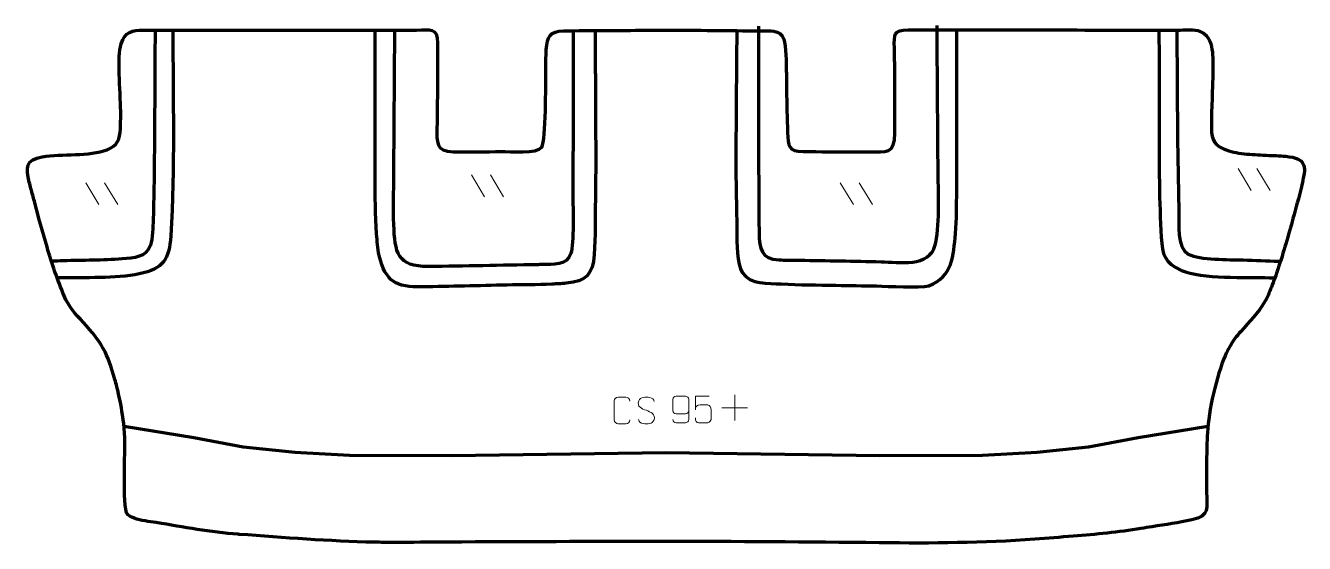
# Model space of a CAD drawing. Header units: millimetres. Extents: x 1012 to 2208, y 282 to 766.
import ezdxf

# ---------------------------------------------------------------- set-up
doc = ezdxf.new("R2010")
doc.units = ezdxf.units.MM
doc.header["$MEASUREMENT"] = 0
doc.layers.add('layer 1', color=7, linetype='Continuous')
doc.layers.add('layer 2', color=7, linetype='Continuous')

msp = doc.modelspace()

# ---------------------------------------------------------------- linework, layer by layer
at = {"layer": 'layer 1', "color": 142, "lineweight": 158}
for points, knots in [([(1697.288, 765.5469), (1697.4454, 701.0668), (1696.9584, 636.5876), (1697.8349, 572.1107), (1697.8349, 572.1107), (1698.0415, 557.3248), (1699.4788, 548.1349), (1716.368, 547.0984), (1716.368, 547.0984), (1722.1455, 546.7439), (1727.9948, 546.8117), (1733.7849, 546.7506), (1733.7849, 546.7506), (1733.7849, 546.7506), (1734.763, 546.7388), (1734.763, 546.7388), (1734.763, 546.7388), (1734.763, 546.7388), (1735.6577, 546.727), (1735.6577, 546.727), (1735.6577, 546.727), (1761.0472, 546.3306), (1786.4354, 545.984), (1811.8215, 545.3882), (1811.8215, 545.3882), (1828.4576, 544.9953), (1857.228, 539.6502), (1862.4901, 561.181), (1862.4901, 561.181), (1862.4901, 561.181), (1863.0233, 563.3626), (1863.0233, 563.3626), (1863.0233, 563.3626), (1866.9426, 582.6025), (1865.2902, 612.079), (1865.1455, 632.4814), (1865.1455, 632.4814), (1865.0113, 651.3968), (1864.8771, 670.3123), (1864.7429, 689.2276), (1864.7429, 689.2276), (1864.6997, 695.3191), (1864.6564, 701.4104), (1864.6132, 707.5019), (1864.6132, 707.5019), (1864.57, 713.5932), (1864.5268, 719.6847), (1864.4836, 725.7761), (1864.4836, 725.7761), (1864.3926, 738.6001), (1864.3016, 751.4241), (1864.2106, 764.2481), (1864.2106, 764.2481), (1864.2106, 764.2481), (1864.197, 766.1717), (1864.197, 766.1717)], [0, 0, 0, 0, 0.066666667, 0.066666667, 0.066666667, 0.066666667, 0.133333333, 0.133333333, 0.133333333, 0.133333333, 0.2, 0.2, 0.2, 0.2, 0.266666667, 0.266666667, 0.266666667, 0.266666667, 0.333333333, 0.333333333, 0.333333333, 0.333333333, 0.4, 0.4, 0.4, 0.4, 0.466666667, 0.466666667, 0.466666667, 0.466666667, 0.533333333, 0.533333333, 0.533333333, 0.533333333, 0.6, 0.6, 0.6, 0.6, 0.666666667, 0.666666667, 0.666666667, 0.666666667, 0.733333333, 0.733333333, 0.733333333, 0.733333333, 0.8, 0.8, 0.8, 0.8, 0.866666667, 0.866666667, 0.866666667, 0.866666667, 1, 1, 1, 1]), ([(1132.9695, 761.9383), (1132.6544, 716.2293), (1132.5785, 670.5195), (1132.0346, 624.8122), (1132.0346, 624.8122), (1131.878, 611.7454), (1131.6354, 598.6785), (1131.2027, 585.6177), (1131.2027, 585.6177), (1131.2027, 585.6177), (1131.1712, 584.6665), (1131.1712, 584.6665), (1131.1712, 584.6665), (1130.9541, 578.1908), (1130.5902, 566.8514), (1128.7184, 560.8066), (1128.7184, 560.8066), (1124.7727, 549.0905), (1112.6783, 549.0267), (1102.3292, 548.0812), (1102.3292, 548.0812), (1084.0502, 546.4218), (1065.4939, 546.7752), (1047.1457, 546.1625), (1047.1457, 546.1625), (1043.3514, 546.0316), (1039.557, 545.9015), (1035.7626, 545.7712)], [0, 0, 0, 0, 0.125, 0.125, 0.125, 0.125, 0.25, 0.25, 0.25, 0.25, 0.375, 0.375, 0.375, 0.375, 0.5, 0.5, 0.5, 0.5, 0.625, 0.625, 0.625, 0.625, 0.75, 0.75, 0.75, 0.75, 1, 1, 1, 1]), ([(1149.6377, 761.9383), (1149.5902, 698.0656), (1151.5398, 633.3479), (1147.5844, 569.6154), (1147.5844, 569.6154), (1146.2065, 547.4142), (1140.7845, 538.7394), (1118.1587, 533.9826), (1118.1587, 533.9826), (1095.8273, 529.2876), (1067.0592, 530.6907), (1043.9382, 530.3625), (1043.9382, 530.3625), (1043.1151, 530.3488), (1042.2919, 530.3351), (1041.4688, 530.3214)], [0, 0, 0, 0, 0.2, 0.2, 0.2, 0.2, 0.4, 0.4, 0.4, 0.4, 0.6, 0.6, 0.6, 0.6, 1, 1, 1, 1]), ([(1544.4391, 761.4604), (1544.5011, 749.2572), (1544.5631, 737.0541), (1544.6251, 724.8509), (1544.6251, 724.8509), (1544.6577, 718.4281), (1544.6904, 712.0055), (1544.723, 705.5828), (1544.723, 705.5828), (1544.7524, 699.8023), (1544.7818, 694.0219), (1544.8111, 688.2414), (1544.8111, 688.2414), (1544.9604, 659.8023), (1545.2062, 631.8718), (1544.7067, 603.4058), (1544.7067, 603.4058), (1544.4112, 586.566), (1544.8349, 568.815), (1543.6331, 552.1013), (1543.6331, 552.1013), (1542.2594, 532.9971), (1536.0183, 527.324), (1517.4085, 525.141), (1517.4085, 525.141), (1512.9755, 524.7477), (1508.4621, 524.6185), (1504.0131, 524.4024), (1504.0131, 524.4024), (1490.0609, 523.7013), (1476.0665, 523.7349), (1462.1002, 523.4996), (1462.1002, 523.4996), (1435.6315, 522.9584), (1409.1707, 522.1929), (1382.6982, 521.8197), (1382.6982, 521.8197), (1358.5278, 521.4841), (1348.2739, 526.3859), (1342.5123, 551.075), (1342.5123, 551.075), (1341.1381, 557.6583), (1340.5733, 564.3906), (1340.1093, 571.0915), (1340.1093, 571.0915), (1340.1093, 571.0915), (1340.0486, 571.9675), (1340.0486, 571.9675), (1340.0486, 571.9675), (1340.0486, 571.9675), (1339.9852, 572.8979), (1339.9852, 572.8979), (1339.9852, 572.8979), (1339.3717, 581.8829), (1339.0812, 590.8989), (1338.9187, 599.903), (1338.9187, 599.903), (1338.7892, 608.2052), (1338.7877, 616.5101), (1338.7369, 624.8132), (1338.7369, 624.8132), (1338.7369, 624.8132), (1338.7309, 625.7506), (1338.7309, 625.7506), (1338.7309, 625.7506), (1338.6754, 634.0315), (1338.6604, 642.3112), (1338.6784, 650.5922), (1338.6784, 650.5922), (1338.6784, 650.5922), (1338.6807, 651.5561), (1338.6807, 651.5561), (1338.6807, 651.5561), (1338.7101, 663.0333), (1338.7395, 674.5106), (1338.7689, 685.9878), (1338.7689, 685.9878), (1338.7689, 685.9878), (1338.7689, 761.9383), (1338.7689, 761.9383)], [0, 0, 0, 0, 0.047619048, 0.047619048, 0.047619048, 0.047619048, 0.095238095, 0.095238095, 0.095238095, 0.095238095, 0.142857143, 0.142857143, 0.142857143, 0.142857143, 0.19047619, 0.19047619, 0.19047619, 0.19047619, 0.238095238, 0.238095238, 0.238095238, 0.238095238, 0.285714286, 0.285714286, 0.285714286, 0.285714286, 0.333333333, 0.333333333, 0.333333333, 0.333333333, 0.380952381, 0.380952381, 0.380952381, 0.380952381, 0.428571429, 0.428571429, 0.428571429, 0.428571429, 0.476190476, 0.476190476, 0.476190476, 0.476190476, 0.523809524, 0.523809524, 0.523809524, 0.523809524, 0.571428571, 0.571428571, 0.571428571, 0.571428571, 0.619047619, 0.619047619, 0.619047619, 0.619047619, 0.666666667, 0.666666667, 0.666666667, 0.666666667, 0.714285714, 0.714285714, 0.714285714, 0.714285714, 0.761904762, 0.761904762, 0.761904762, 0.761904762, 0.80952381, 0.80952381, 0.80952381, 0.80952381, 0.857142857, 0.857142857, 0.857142857, 0.857142857, 0.904761905, 0.904761905, 0.904761905, 0.904761905, 1, 1, 1, 1]), ([(1524.0684, 761.3135), (1523.9977, 735.7477), (1523.927, 710.1818), (1523.8562, 684.6159), (1523.8562, 684.6159), (1523.7855, 659.0501), (1523.7148, 633.4842), (1523.6441, 607.9183), (1523.6441, 607.9183), (1523.6283, 596.0496), (1524.8867, 562.3536), (1521.6837, 552.9576), (1521.6837, 552.9576), (1517.8179, 541.6173), (1505.1204, 542.7665), (1495.1702, 542.6242), (1495.1702, 542.6242), (1493.5966, 542.6017), (1492.0231, 542.5818), (1490.4495, 542.5579), (1490.4495, 542.5579), (1456.5038, 541.9682), (1422.5598, 541.2475), (1388.612, 540.7903), (1388.612, 540.7903), (1359.3068, 540.6473), (1357.213, 554.0046), (1356.1829, 580.2126), (1356.1829, 580.2126), (1355.5962, 595.1376), (1356.0908, 611.3041), (1356.1973, 626.3244), (1356.1973, 626.3244), (1356.3656, 650.0488), (1356.5339, 673.7732), (1356.7022, 697.4976), (1356.7022, 697.4976), (1356.8546, 718.9778), (1357.007, 740.4581), (1357.1594, 761.9383)], [0, 0, 0, 0, 0.090909091, 0.090909091, 0.090909091, 0.090909091, 0.181818182, 0.181818182, 0.181818182, 0.181818182, 0.272727273, 0.272727273, 0.272727273, 0.272727273, 0.363636364, 0.363636364, 0.363636364, 0.363636364, 0.454545455, 0.454545455, 0.454545455, 0.454545455, 0.545454545, 0.545454545, 0.545454545, 0.545454545, 0.636363636, 0.636363636, 0.636363636, 0.636363636, 0.727272727, 0.727272727, 0.727272727, 0.727272727, 0.818181818, 0.818181818, 0.818181818, 0.818181818, 1, 1, 1, 1]), ([(1676.9173, 761.4604), (1676.6685, 713.4087), (1675.8103, 665.0563), (1676.2416, 617.039), (1676.2416, 617.039), (1676.3728, 602.4325), (1676.9275, 587.8386), (1677.0186, 573.228), (1677.0186, 573.228), (1677.0717, 563.4587), (1676.7582, 543.2262), (1681.9455, 535.1942), (1681.9455, 535.1942), (1689.8815, 523.7393), (1706.2073, 525.2003), (1718.4371, 524.574), (1718.4371, 524.574), (1735.5048, 523.7), (1752.5526, 523.6312), (1769.6333, 523.3435), (1769.6333, 523.3435), (1782.3082, 523.1261), (1794.9831, 522.9088), (1807.6579, 522.6914), (1807.6579, 522.6914), (1818.496, 522.4717), (1847.6889, 520.7009), (1856.5325, 522.8845), (1856.5325, 522.8845), (1878.8115, 531.4699), (1879.5199, 550.8359), (1881.4476, 571.6932), (1881.4476, 571.6932), (1882.6644, 584.8591), (1882.3944, 598.1508), (1882.6187, 611.3626), (1882.6187, 611.3626), (1883.0345, 634.3174), (1882.6661, 657.2914), (1882.6022, 680.2491), (1882.6022, 680.2491), (1882.5973, 682.162), (1882.5924, 684.0749), (1882.5875, 685.9878), (1882.5875, 685.9878), (1882.5875, 685.9878), (1882.5875, 761.9383), (1882.5875, 761.9383)], [0, 0, 0, 0, 0.076923077, 0.076923077, 0.076923077, 0.076923077, 0.153846154, 0.153846154, 0.153846154, 0.153846154, 0.230769231, 0.230769231, 0.230769231, 0.230769231, 0.307692308, 0.307692308, 0.307692308, 0.307692308, 0.384615385, 0.384615385, 0.384615385, 0.384615385, 0.461538462, 0.461538462, 0.461538462, 0.461538462, 0.538461538, 0.538461538, 0.538461538, 0.538461538, 0.615384615, 0.615384615, 0.615384615, 0.615384615, 0.692307692, 0.692307692, 0.692307692, 0.692307692, 0.769230769, 0.769230769, 0.769230769, 0.769230769, 0.846153846, 0.846153846, 0.846153846, 0.846153846, 1, 1, 1, 1]), ([(2071.7187, 761.9383), (2071.8354, 714.0517), (2071.8453, 666.1404), (2072.0719, 618.2571), (2072.0719, 618.2571), (2072.2583, 601.7894), (2072.9947, 584.8055), (2073.8172, 568.3421), (2073.8172, 568.3421), (2074.7956, 551.992), (2076.9258, 544.1195), (2092.7152, 537.0963), (2092.7152, 537.0963), (2112.0938, 529.3548), (2153.0586, 530.7684), (2175.1391, 530.4005), (2175.1391, 530.4005), (2176.7219, 530.3741), (2178.3048, 530.3477), (2179.8876, 530.3214)], [0, 0, 0, 0, 0.166666667, 0.166666667, 0.166666667, 0.166666667, 0.333333333, 0.333333333, 0.333333333, 0.333333333, 0.5, 0.5, 0.5, 0.5, 0.666666667, 0.666666667, 0.666666667, 0.666666667, 1, 1, 1, 1]), ([(2088.3869, 761.9383), (2088.3869, 761.9383), (2089.0924, 660.1826), (2089.0924, 660.1826), (2089.0924, 660.1826), (2089.0924, 660.1826), (2090.3273, 592.2084), (2090.3273, 592.2084), (2090.3273, 592.2084), (2090.328, 581.5334), (2088.0179, 558.1872), (2099.1301, 552.4604), (2099.1301, 552.4604), (2110.0337, 546.8412), (2137.0652, 547.4409), (2150.5035, 546.9785), (2150.5035, 546.9785), (2161.568, 546.5978), (2172.6326, 546.2171), (2183.6971, 545.8364), (2183.6971, 545.8364), (2183.6971, 545.8364), (2185.5938, 545.7712), (2185.5938, 545.7712)], [0, 0, 0, 0, 0.142857143, 0.142857143, 0.142857143, 0.142857143, 0.285714286, 0.285714286, 0.285714286, 0.285714286, 0.428571429, 0.428571429, 0.428571429, 0.428571429, 0.571428571, 0.571428571, 0.571428571, 0.571428571, 0.714285714, 0.714285714, 0.714285714, 0.714285714, 1, 1, 1, 1]), ([(1104.1011, 391.5421), (1104.1011, 391.5421), (1169.0812, 380.9083), (1169.0812, 380.9083), (1169.0812, 380.9083), (1169.0812, 380.9083), (1215.4716, 372.1891), (1215.4716, 372.1891), (1215.4716, 372.1891), (1215.4716, 372.1891), (1263.6258, 367.2067), (1263.6258, 367.2067), (1263.6258, 367.2067), (1263.6258, 367.2067), (1314.7787, 364.5377), (1314.7787, 364.5377), (1314.7787, 364.5377), (1314.7787, 364.5377), (1410.5582, 364.0036), (1410.5582, 364.0036), (1410.5582, 364.0036), (1410.5582, 364.0036), (1610.6782, 367.0285), (1610.6782, 367.0285), (1610.6782, 367.0285), (1610.6782, 367.0285), (1810.7982, 364.0036), (1810.7982, 364.0036), (1810.7982, 364.0036), (1810.7982, 364.0036), (1906.5777, 364.5377), (1906.5777, 364.5377), (1906.5777, 364.5377), (1906.5777, 364.5377), (1957.7306, 367.2067), (1957.7306, 367.2067), (1957.7306, 367.2067), (1957.7306, 367.2067), (2005.8848, 372.1891), (2005.8848, 372.1891), (2005.8848, 372.1891), (2005.8848, 372.1891), (2052.2752, 380.9083), (2052.2752, 380.9083), (2052.2752, 380.9083), (2052.2752, 380.9083), (2117.2553, 391.5421), (2117.2553, 391.5421)], [0, 0, 0, 0, 0.076923077, 0.076923077, 0.076923077, 0.076923077, 0.153846154, 0.153846154, 0.153846154, 0.153846154, 0.230769231, 0.230769231, 0.230769231, 0.230769231, 0.307692308, 0.307692308, 0.307692308, 0.307692308, 0.384615385, 0.384615385, 0.384615385, 0.384615385, 0.461538462, 0.461538462, 0.461538462, 0.461538462, 0.538461538, 0.538461538, 0.538461538, 0.538461538, 0.615384615, 0.615384615, 0.615384615, 0.615384615, 0.692307692, 0.692307692, 0.692307692, 0.692307692, 0.769230769, 0.769230769, 0.769230769, 0.769230769, 0.846153846, 0.846153846, 0.846153846, 0.846153846, 1, 1, 1, 1])]:
    msp.add_open_spline(points, degree=3, knots=knots, dxfattribs=at)
at = {"layer": 'layer 2', "color": 242, "lineweight": 158}
msp.add_open_spline([(1991.5684, 288.6758), (2012.8075, 290.3518), (2033.8405, 292.4302), (2054.8866, 295.8421), (2054.8866, 295.8421), (2058.3258, 296.4159), (2061.7622, 296.9882), (2065.2062, 297.5323), (2065.2062, 297.5323), (2077.7184, 299.4064), (2090.1461, 301.3822), (2102.5557, 303.8765), (2102.5557, 303.8765), (2119.3698, 307.3259), (2116.4107, 315.2046), (2116.1805, 329.7899), (2116.1805, 329.7899), (2115.9575, 343.916), (2116.1997, 358.0651), (2116.5089, 372.1886), (2116.5089, 372.1886), (2116.6299, 376.6287), (2116.798, 381.0573), (2117.0165, 385.4935), (2117.0165, 385.4935), (2118.0539, 406.088), (2125.552, 438.5345), (2133.6249, 457.4915), (2133.6249, 457.4915), (2134.9566, 460.4902), (2136.3763, 463.3116), (2137.9515, 466.1861), (2137.9515, 466.1861), (2140.959, 471.2728), (2144.2818, 475.6866), (2148.1288, 480.15), (2148.1288, 480.15), (2156.6045, 489.7563), (2164.3417, 496.7888), (2170.8565, 508.2077), (2170.8565, 508.2077), (2173.5944, 513.2105), (2175.7004, 518.3158), (2177.6772, 523.6623), (2177.6772, 523.6623), (2178.7539, 526.6168), (2179.7948, 529.5876), (2180.8494, 532.5505), (2180.8494, 532.5505), (2186.4421, 548.216), (2191.0519, 564.1734), (2195.4931, 580.2016), (2195.4931, 580.2016), (2196.0024, 582.0432), (2196.5131, 583.8843), (2197.0259, 585.725), (2197.0259, 585.725), (2199.7865, 595.6075), (2202.4389, 605.4919), (2204.8694, 615.4633), (2204.8694, 615.4633), (2205.9634, 620.0233), (2207.7321, 627.2806), (2207.7323, 631.9075), (2207.7323, 631.9075), (2207.4469, 641.8134), (2198.4603, 642.8867), (2190.4974, 643.8972), (2190.4974, 643.8972), (2184.3576, 644.6315), (2178.2684, 644.6553), (2172.1101, 644.9186), (2172.1101, 644.9186), (2172.1101, 644.9186), (2171.3085, 644.9559), (2171.3085, 644.9559), (2171.3085, 644.9559), (2164.6459, 645.2778), (2158.0457, 645.5694), (2151.4038, 646.2463), (2151.4038, 646.2463), (2144.4413, 646.9816), (2138.6738, 648.2677), (2132.1421, 650.8553), (2132.1421, 650.8553), (2120.8319, 655.7639), (2120.884, 662.5045), (2120.739, 673.5638), (2120.739, 673.5638), (2120.6255, 682.2252), (2121.1687, 690.8164), (2121.4656, 699.46), (2121.4656, 699.46), (2121.4656, 699.46), (2121.4939, 700.4138), (2121.4939, 700.4138), (2121.4939, 700.4138), (2121.7712, 711.1929), (2122.3378, 723.0913), (2122.077, 733.7765), (2122.077, 733.7765), (2121.9271, 739.9172), (2121.3755, 748.2442), (2118.2148, 753.5852), (2118.2148, 753.5852), (2118.2148, 753.5852), (2117.7889, 754.305), (2117.7889, 754.305), (2117.7889, 754.305), (2115.6896, 757.6087), (2113.2284, 759.4023), (2109.7319, 761.0003), (2109.7319, 761.0003), (2105.6751, 762.7052), (2094.6315, 761.9702), (2089.8011, 761.9257), (2089.8011, 761.9257), (2089.8011, 761.9257), (2087.9582, 761.9228), (2087.9582, 761.9228), (2087.9582, 761.9228), (2011.9657, 762.0827), (1935.9729, 762.0457), (1859.9802, 762.045), (1859.9802, 762.045), (1852.3593, 762.0452), (1844.7383, 762.0444), (1837.1174, 762.0428), (1837.1174, 762.0428), (1823.3238, 762.0397), (1824.0951, 758.0009), (1824.33, 745.2279), (1824.33, 745.2279), (1824.4434, 739.0608), (1824.5937, 732.8962), (1824.6616, 726.7282), (1824.6616, 726.7282), (1824.8665, 706.307), (1824.9325, 685.8919), (1824.7322, 665.4703), (1824.7322, 665.4703), (1824.5295, 645.9278), (1816.8957, 648.0367), (1800.8697, 648.1322), (1800.8697, 648.1322), (1796.1121, 648.14), (1791.3551, 648.1942), (1786.5971, 648.1986), (1786.5971, 648.1986), (1770.7046, 648.1533), (1754.8264, 648.1358), (1738.9356, 648.4451), (1738.9356, 648.4451), (1724.7773, 648.7279), (1725.2429, 653.13), (1724.4716, 666.1847), (1724.4716, 666.1847), (1723.7099, 679.0754), (1723.7095, 693.0137), (1723.4893, 706.0037), (1723.4893, 706.0037), (1723.391, 711.8035), (1723.3071, 717.603), (1723.2372, 723.4033), (1723.2372, 723.4033), (1723.1517, 730.7274), (1723.045, 746.8403), (1720.8303, 753.4654), (1720.8303, 753.4654), (1717.4154, 762.8053), (1707.2257, 761.2967), (1698.9347, 761.3039), (1698.9347, 761.3039), (1669.5169, 761.3387), (1640.0621, 761.9303), (1610.6782, 761.9341), (1610.6782, 761.9341), (1598.0516, 761.9358), (1585.3573, 761.7556), (1572.7236, 761.6645), (1572.7236, 761.6645), (1566.3978, 761.6189), (1560.0721, 761.5732), (1553.7463, 761.5276), (1553.7463, 761.5276), (1540.9177, 761.4351), (1527.9318, 761.511), (1515.128, 761.2745), (1515.128, 761.2745), (1501.8482, 761.0293), (1499.7385, 755.9533), (1498.8011, 743.3919), (1498.8011, 743.3919), (1498.3194, 736.9366), (1498.4867, 730.3926), (1498.3969, 723.9187), (1498.3969, 723.9187), (1498.16, 712.3732), (1498.6706, 659.3629), (1494.5473, 652.3976), (1494.5473, 652.3976), (1490.9115, 646.2558), (1464.1353, 648.4063), (1456.8279, 648.3464), (1456.8279, 648.3464), (1441.8123, 648.2232), (1426.8115, 648.031), (1411.7947, 648.223), (1411.7947, 648.223), (1395.0897, 648.4593), (1396.4922, 657.0735), (1396.5656, 670.7907), (1396.5656, 670.7907), (1396.5896, 680.1438), (1396.8256, 689.4981), (1396.9141, 698.8516), (1396.9141, 698.8516), (1397.0503, 715.7887), (1397.1462, 732.7176), (1396.9894, 749.6553), (1396.9894, 749.6553), (1396.8343, 765.2213), (1390.33, 762.0349), (1377.5396, 761.9668), (1377.5396, 761.9668), (1371.7557, 761.9361), (1365.9713, 761.944), (1360.1874, 761.9365), (1360.1874, 761.9365), (1360.1874, 761.9365), (1359.2295, 761.9349), (1359.2295, 761.9349), (1359.2295, 761.9349), (1280.1272, 761.9179), (1201.025, 761.8552), (1121.9228, 761.9886), (1121.9228, 761.9886), (1111.6569, 762.0061), (1104.679, 760.0561), (1101.3002, 749.1789), (1101.3002, 749.1789), (1099.0832, 742.0418), (1099.3364, 732.8778), (1099.395, 725.4029), (1099.395, 725.4029), (1099.4505, 713.2539), (1100.4465, 701.1014), (1100.7403, 688.9458), (1100.7403, 688.9458), (1100.8584, 682.4761), (1100.8065, 676.0987), (1100.4985, 669.634), (1100.4985, 669.634), (1099.979, 659.8497), (1098.0216, 653.9204), (1088.0319, 650.0603), (1088.0319, 650.0603), (1071.5638, 643.697), (1045.8453, 646.4978), (1027.4579, 643.5449), (1027.4579, 643.5449), (1011.8513, 640.8336), (1012.2904, 633.1572), (1015.3425, 619.7391), (1015.3425, 619.7391), (1016.2628, 615.6928), (1017.4105, 611.7277), (1018.5322, 607.7366), (1018.5322, 607.7366), (1019.0589, 605.8092), (1019.5899, 603.8853), (1020.0992, 601.9531), (1020.0992, 601.9531), (1023.7951, 587.6026), (1027.6538, 573.3329), (1031.92, 559.1424), (1031.92, 559.1424), (1036.6321, 543.5541), (1041.6807, 528.364), (1047.9187, 513.3161), (1047.9187, 513.3161), (1052.3532, 502.7226), (1058.2527, 496.9317), (1065.9414, 488.58), (1065.9414, 488.58), (1082.7902, 470.3334), (1088.8226, 459.3193), (1095.4469, 435.2477), (1095.4469, 435.2477), (1096.0664, 432.9507), (1096.6595, 430.6482), (1097.2481, 428.343), (1097.2481, 428.343), (1099.3793, 419.7299), (1101.1082, 411.0399), (1102.5195, 402.2787), (1102.5195, 402.2787), (1104.3587, 390.5753), (1104.9395, 379.763), (1104.667, 367.9232), (1104.667, 367.9232), (1104.5619, 363.8174), (1104.4307, 359.7156), (1104.3508, 355.6087), (1104.3508, 355.6087), (1104.186, 342.9601), (1104.0093, 330.1961), (1105.0733, 317.5839), (1105.0733, 317.5839), (1105.2551, 315.5119), (1105.535, 312.2664), (1106.3794, 310.3667), (1106.3794, 310.3667), (1107.747, 307.7072), (1110.6888, 306.5515), (1113.2862, 305.5016), (1113.2862, 305.5016), (1119.6899, 303.0558), (1127.3247, 302.3675), (1134.1036, 301.4129), (1134.1036, 301.4129), (1159.6184, 297.1158), (1184.805, 292.2388), (1210.6684, 290.4304), (1210.6684, 290.4304), (1210.6684, 290.4304), (1211.6414, 290.3624), (1211.6414, 290.3624), (1211.6414, 290.3624), (1254.0078, 287.4716), (1295.3701, 283.828), (1337.9304, 283.0167), (1337.9304, 283.0167), (1343.9512, 282.902), (1349.9676, 282.8413), (1355.9894, 282.8306), (1355.9894, 282.8306), (1372.7728, 282.8512), (1389.5559, 283.0711), (1406.3391, 283.1562), (1406.3391, 283.1562), (1406.3391, 283.1562), (1407.289, 283.1608), (1407.289, 283.1608), (1407.289, 283.1608), (1541.5801, 283.7656), (1675.8706, 284.1618), (1810.1567, 282.5231), (1810.1567, 282.5231), (1810.1567, 282.5231), (1811.1098, 282.5114), (1811.1098, 282.5114), (1811.1098, 282.5114), (1859.4208, 281.9136), (1907.2793, 282.2894), (1955.4971, 285.8499), (1955.4971, 285.8499), (1967.5244, 286.7441), (1979.5454, 287.7252), (1991.5684, 288.6758)], degree=3, knots=[0, 0, 0, 0, 0.010989011, 0.010989011, 0.010989011, 0.010989011, 0.021978022, 0.021978022, 0.021978022, 0.021978022, 0.032967033, 0.032967033, 0.032967033, 0.032967033, 0.043956044, 0.043956044, 0.043956044, 0.043956044, 0.054945055, 0.054945055, 0.054945055, 0.054945055, 0.065934066, 0.065934066, 0.065934066, 0.065934066, 0.076923077, 0.076923077, 0.076923077, 0.076923077, 0.087912088, 0.087912088, 0.087912088, 0.087912088, 0.098901099, 0.098901099, 0.098901099, 0.098901099, 0.10989011, 0.10989011, 0.10989011, 0.10989011, 0.120879121, 0.120879121, 0.120879121, 0.120879121, 0.131868132, 0.131868132, 0.131868132, 0.131868132, 0.142857143, 0.142857143, 0.142857143, 0.142857143, 0.153846154, 0.153846154, 0.153846154, 0.153846154, 0.164835165, 0.164835165, 0.164835165, 0.164835165, 0.175824176, 0.175824176, 0.175824176, 0.175824176, 0.186813187, 0.186813187, 0.186813187, 0.186813187, 0.197802198, 0.197802198, 0.197802198, 0.197802198, 0.208791209, 0.208791209, 0.208791209, 0.208791209, 0.21978022, 0.21978022, 0.21978022, 0.21978022, 0.230769231, 0.230769231, 0.230769231, 0.230769231, 0.241758242, 0.241758242, 0.241758242, 0.241758242, 0.252747253, 0.252747253, 0.252747253, 0.252747253, 0.263736264, 0.263736264, 0.263736264, 0.263736264, 0.274725275, 0.274725275, 0.274725275, 0.274725275, 0.285714286, 0.285714286, 0.285714286, 0.285714286, 0.296703297, 0.296703297, 0.296703297, 0.296703297, 0.307692308, 0.307692308, 0.307692308, 0.307692308, 0.318681319, 0.318681319, 0.318681319, 0.318681319, 0.32967033, 0.32967033, 0.32967033, 0.32967033, 0.340659341, 0.340659341, 0.340659341, 0.340659341, 0.351648352, 0.351648352, 0.351648352, 0.351648352, 0.362637363, 0.362637363, 0.362637363, 0.362637363, 0.373626374, 0.373626374, 0.373626374, 0.373626374, 0.384615385, 0.384615385, 0.384615385, 0.384615385, 0.395604396, 0.395604396, 0.395604396, 0.395604396, 0.406593407, 0.406593407, 0.406593407, 0.406593407, 0.417582418, 0.417582418, 0.417582418, 0.417582418, 0.428571429, 0.428571429, 0.428571429, 0.428571429, 0.43956044, 0.43956044, 0.43956044, 0.43956044, 0.450549451, 0.450549451, 0.450549451, 0.450549451, 0.461538462, 0.461538462, 0.461538462, 0.461538462, 0.472527473, 0.472527473, 0.472527473, 0.472527473, 0.483516484, 0.483516484, 0.483516484, 0.483516484, 0.494505495, 0.494505495, 0.494505495, 0.494505495, 0.505494505, 0.505494505, 0.505494505, 0.505494505, 0.516483516, 0.516483516, 0.516483516, 0.516483516, 0.527472527, 0.527472527, 0.527472527, 0.527472527, 0.538461538, 0.538461538, 0.538461538, 0.538461538, 0.549450549, 0.549450549, 0.549450549, 0.549450549, 0.56043956, 0.56043956, 0.56043956, 0.56043956, 0.571428571, 0.571428571, 0.571428571, 0.571428571, 0.582417582, 0.582417582, 0.582417582, 0.582417582, 0.593406593, 0.593406593, 0.593406593, 0.593406593, 0.604395604, 0.604395604, 0.604395604, 0.604395604, 0.615384615, 0.615384615, 0.615384615, 0.615384615, 0.626373626, 0.626373626, 0.626373626, 0.626373626, 0.637362637, 0.637362637, 0.637362637, 0.637362637, 0.648351648, 0.648351648, 0.648351648, 0.648351648, 0.659340659, 0.659340659, 0.659340659, 0.659340659, 0.67032967, 0.67032967, 0.67032967, 0.67032967, 0.681318681, 0.681318681, 0.681318681, 0.681318681, 0.692307692, 0.692307692, 0.692307692, 0.692307692, 0.703296703, 0.703296703, 0.703296703, 0.703296703, 0.714285714, 0.714285714, 0.714285714, 0.714285714, 0.725274725, 0.725274725, 0.725274725, 0.725274725, 0.736263736, 0.736263736, 0.736263736, 0.736263736, 0.747252747, 0.747252747, 0.747252747, 0.747252747, 0.758241758, 0.758241758, 0.758241758, 0.758241758, 0.769230769, 0.769230769, 0.769230769, 0.769230769, 0.78021978, 0.78021978, 0.78021978, 0.78021978, 0.791208791, 0.791208791, 0.791208791, 0.791208791, 0.802197802, 0.802197802, 0.802197802, 0.802197802, 0.813186813, 0.813186813, 0.813186813, 0.813186813, 0.824175824, 0.824175824, 0.824175824, 0.824175824, 0.835164835, 0.835164835, 0.835164835, 0.835164835, 0.846153846, 0.846153846, 0.846153846, 0.846153846, 0.857142857, 0.857142857, 0.857142857, 0.857142857, 0.868131868, 0.868131868, 0.868131868, 0.868131868, 0.879120879, 0.879120879, 0.879120879, 0.879120879, 0.89010989, 0.89010989, 0.89010989, 0.89010989, 0.901098901, 0.901098901, 0.901098901, 0.901098901, 0.912087912, 0.912087912, 0.912087912, 0.912087912, 0.923076923, 0.923076923, 0.923076923, 0.923076923, 0.934065934, 0.934065934, 0.934065934, 0.934065934, 0.945054945, 0.945054945, 0.945054945, 0.945054945, 0.956043956, 0.956043956, 0.956043956, 0.956043956, 0.967032967, 0.967032967, 0.967032967, 0.967032967, 0.978021978, 0.978021978, 0.978021978, 0.978021978, 1, 1, 1, 1], dxfattribs=at)
at = {"layer": 'layer 2', "color": 250, "lineweight": 9}
for points in [[(1428.7868, 626.7203), (1428.7868, 626.7203), (1441.1511, 606.176), (1441.1511, 606.176)], [(1428.7868, 626.7203), (1428.7868, 626.7203), (1441.1511, 606.176), (1441.1511, 606.176)], [(1446.5167, 626.7203), (1446.5167, 626.7203), (1458.881, 606.176), (1458.881, 606.176)], [(1446.5167, 626.7203), (1446.5167, 626.7203), (1458.881, 606.176), (1458.881, 606.176)], [(2145.6316, 632.3647), (2145.6316, 632.3647), (2157.9959, 611.8204), (2157.9959, 611.8204)], [(2145.6316, 632.3647), (2145.6316, 632.3647), (2157.9959, 611.8204), (2157.9959, 611.8204)], [(2163.3615, 632.3647), (2163.3615, 632.3647), (2175.7258, 611.8204), (2175.7258, 611.8204)], [(2163.3615, 632.3647), (2163.3615, 632.3647), (2175.7258, 611.8204), (2175.7258, 611.8204)], [(1068.0799, 619.2704), (1068.0799, 619.2704), (1080.4442, 598.7261), (1080.4442, 598.7261)], [(1068.0799, 619.2704), (1068.0799, 619.2704), (1080.4442, 598.7261), (1080.4442, 598.7261)], [(1085.8098, 619.2704), (1085.8098, 619.2704), (1098.1741, 598.7261), (1098.1741, 598.7261)], [(1085.8098, 619.2704), (1085.8098, 619.2704), (1098.1741, 598.7261), (1098.1741, 598.7261)], [(1773.6358, 619.2704), (1773.6358, 619.2704), (1786.0001, 598.7261), (1786.0001, 598.7261)], [(1773.6358, 619.2704), (1773.6358, 619.2704), (1786.0001, 598.7261), (1786.0001, 598.7261)], [(1791.3657, 619.2704), (1791.3657, 619.2704), (1803.73, 598.7261), (1803.73, 598.7261)], [(1791.3657, 619.2704), (1791.3657, 619.2704), (1803.73, 598.7261), (1803.73, 598.7261)], [(1675.0148, 420.8452), (1675.0148, 420.8452), (1675.0148, 396.8673), (1675.0148, 396.8673)], [(1663.0259, 408.8562), (1663.0259, 408.8562), (1687.0038, 408.8562), (1687.0038, 408.8562)]]:
    msp.add_open_spline(points, degree=3, dxfattribs=at)
for points, knots in [([(1577.0387, 397.5525), (1576.8989, 395.2291), (1575.2217, 393.7495), (1573.074, 393.7387), (1573.074, 393.7387), (1570.7421, 393.7391), (1568.4102, 393.7391), (1566.0787, 393.7387), (1566.0787, 393.7387), (1564.1537, 393.6333), (1562.1816, 395.5178), (1562.1928, 397.5351), (1562.1928, 397.5351), (1562.1932, 403.3052), (1562.1932, 409.0749), (1562.1928, 414.8442), (1562.1928, 414.8442), (1562.197, 416.9823), (1563.9437, 418.7015), (1566.0961, 418.688), (1566.0961, 418.688), (1568.4218, 418.688), (1570.7479, 418.688), (1573.074, 418.688), (1573.074, 418.688), (1575.0206, 418.7235), (1577.012, 417.232), (1577.0387, 414.7944)], [0, 0, 0, 0, 0.125, 0.125, 0.125, 0.125, 0.25, 0.25, 0.25, 0.25, 0.375, 0.375, 0.375, 0.375, 0.5, 0.5, 0.5, 0.5, 0.625, 0.625, 0.625, 0.625, 0.75, 0.75, 0.75, 0.75, 1, 1, 1, 1]), ([(1592.3486, 406.3845), (1588.1003, 407.8549), (1583.1922, 409.6507), (1585.1973, 415.171), (1585.1973, 415.171), (1586.7008, 419.3109), (1591.9144, 418.9224), (1595.518, 418.3213), (1595.518, 418.3213), (1598.3786, 417.8441), (1599.2433, 416.6309), (1599.5539, 414.5468)], [0, 0, 0, 0, 0.25, 0.25, 0.25, 0.25, 0.5, 0.5, 0.5, 0.5, 1, 1, 1, 1]), ([(1617.1645, 397.6685), (1617.1886, 396.329), (1618.5448, 394.6757), (1620.1167, 394.7101), (1620.1167, 394.7101), (1623.1015, 394.7104), (1626.0867, 394.7104), (1629.0721, 394.7101), (1629.0721, 394.7101), (1630.2912, 394.6951), (1632.0194, 396.1327), (1632.0244, 397.6685), (1632.0244, 397.6685), (1632.0241, 404.0289), (1632.0241, 410.3897), (1632.0244, 416.7505), (1632.0244, 416.7505), (1632.0197, 417.9134), (1630.2912, 419.6845), (1629.0721, 419.7089), (1629.0721, 419.7089), (1626.0867, 419.7086), (1623.1015, 419.7086), (1620.1167, 419.7089), (1620.1167, 419.7089), (1618.8386, 419.6651), (1617.1689, 418.0506), (1617.1645, 416.7505), (1617.1645, 416.7505), (1617.1645, 413.1671), (1617.1645, 409.5841), (1617.1645, 406.0013), (1617.1645, 406.0013), (1617.203, 404.5231), (1618.7857, 403.0902), (1620.1167, 403.0923), (1620.1167, 403.0923), (1623.1015, 403.092), (1626.0867, 403.092), (1629.0721, 403.0923), (1629.0721, 403.0923), (1630.4016, 403.0873), (1632.0446, 404.5945), (1632.0029, 406.0231)], [0, 0, 0, 0, 0.083333333, 0.083333333, 0.083333333, 0.083333333, 0.166666667, 0.166666667, 0.166666667, 0.166666667, 0.25, 0.25, 0.25, 0.25, 0.333333333, 0.333333333, 0.333333333, 0.333333333, 0.416666667, 0.416666667, 0.416666667, 0.416666667, 0.5, 0.5, 0.5, 0.5, 0.583333333, 0.583333333, 0.583333333, 0.583333333, 0.666666667, 0.666666667, 0.666666667, 0.666666667, 0.75, 0.75, 0.75, 0.75, 0.833333333, 0.833333333, 0.833333333, 0.833333333, 1, 1, 1, 1]), ([(1651.0098, 419.6663), (1651.0098, 419.6663), (1638.1581, 419.6663), (1638.1581, 419.6663), (1638.1581, 419.6663), (1638.1584, 415.4357), (1638.1584, 411.2048), (1638.1581, 406.9736), (1638.1581, 406.9736), (1638.1578, 410.2837), (1639.7888, 411.3555), (1642.6008, 411.416), (1642.6008, 411.416), (1645.0404, 411.4163), (1647.4799, 411.4163), (1649.9191, 411.416), (1649.9191, 411.416), (1651.5689, 411.4228), (1653.0438, 409.0423), (1653.0723, 406.9736), (1653.0723, 406.9736), (1653.072, 404.3863), (1653.072, 401.7987), (1653.0723, 399.211), (1653.0723, 399.211), (1653.1185, 397.2516), (1651.6191, 394.8153), (1649.9932, 394.7568), (1649.9932, 394.7568), (1648.0367, 394.7571), (1643.1417, 394.7571), (1641.1847, 394.7568), (1641.1847, 394.7568), (1639.3392, 394.748), (1638.2321, 396.7128), (1638.2113, 399.2639)], [0, 0, 0, 0, 0.1, 0.1, 0.1, 0.1, 0.2, 0.2, 0.2, 0.2, 0.3, 0.3, 0.3, 0.3, 0.4, 0.4, 0.4, 0.4, 0.5, 0.5, 0.5, 0.5, 0.6, 0.6, 0.6, 0.6, 0.7, 0.7, 0.7, 0.7, 0.8, 0.8, 0.8, 0.8, 1, 1, 1, 1]), ([(1592.3486, 406.3844), (1596.3672, 404.7377), (1601.3967, 402.8494), (1599.5627, 397.4891), (1599.5627, 397.4891), (1598.1029, 393.2227), (1593.1921, 393.4794), (1589.466, 394.0341), (1589.466, 394.0341), (1586.716, 394.4439), (1585.4951, 395.6574), (1585.1171, 397.7696)], [0, 0, 0, 0, 0.25, 0.25, 0.25, 0.25, 0.5, 0.5, 0.5, 0.5, 1, 1, 1, 1])]:
    msp.add_open_spline(points, degree=3, knots=knots, dxfattribs=at)

doc.saveas('drawing.dxf')
